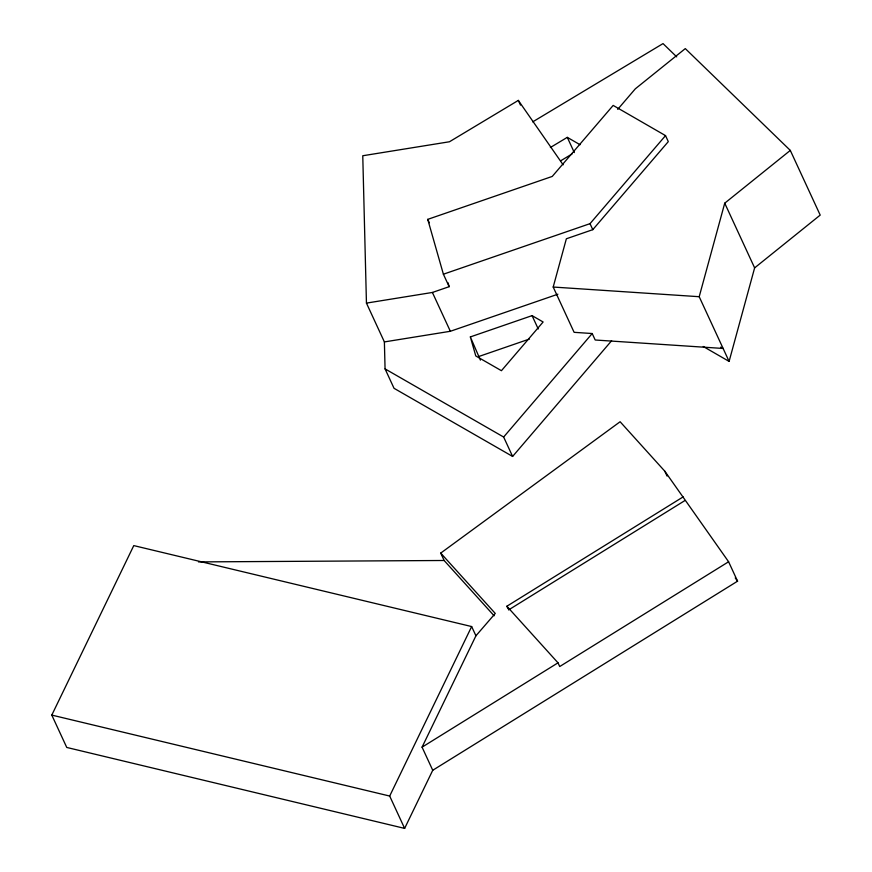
<?xml version="1.0" encoding="UTF-8"?>
<svg xmlns="http://www.w3.org/2000/svg" width="872" height="872" viewBox="0 0 872 872"><rect width="100%" height="100%" fill="white"/><g stroke="black" fill="none" stroke-linecap="round" stroke-linejoin="round"><path stroke-width="1.31" d="M720.773 347.111L723.117 348.462L595.194 340.004L592.197 333.529L574.114 332.33L553.197 287.041L566.364 238.775L592.797 229.663L668.301 141.624L665.532 135.618L613.169 105.414L552.249 176.427L427.738 219.363L443.39 274.211L449.156 286.681L432.403 292.458L366.447 303.107L362.763 155.75L449.451 141.765L518.328 100.4L563.138 164.83M790.304 150.409L820.203 215.101L754.629 267.878L729.101 361.411L699.202 296.709L724.73 203.187L790.304 150.409L685.294 48.603L635.317 88.824L617.703 109.371M51.797 715.095L133.776 545.6L471.654 626.554L475.927 635.797L422.07 747.162L432.741 770.27L404.63 828.4L66.752 747.446L51.797 715.095L389.686 796.049L404.63 828.4M389.686 796.049L471.654 626.554M611.61 340.734L512.616 456.448L503.645 437.036L592.197 333.529M443.39 274.211L590.017 223.657L665.532 135.618M475.927 635.797L495.263 613.441L440.72 553.099L620.112 421.743L664.835 471.229L728.6 561.764L737.57 581.177L432.741 770.27M508.005 608.711L506.861 606.247L683.168 496.877M508.572 609.942L684.88 500.572M422.07 747.162L558.004 662.829L559.715 666.535L728.6 561.764M532.705 121.873L663.025 43.6L676.705 56.854M550.374 147.51L567.291 137.351L580.076 144.73M560.805 160.72L572.076 153.952M366.447 303.107L384.389 341.922L450.344 331.284L557.884 294.202M470.346 336.919L532.073 315.631L543.114 321.986L501.433 370.698L475.785 355.961L470.346 336.919L480.407 360.136M479.317 356.321L529.468 339.034M198.467 561.906L444.131 560.489L494.13 615.806M553.197 287.041L699.202 296.709M384.389 341.922L385.064 368.889L503.645 437.036M512.616 456.448L394.035 388.302L385.064 368.889M703.235 346.489L729.101 361.411M506.861 606.247L558.004 662.829M735.227 577.896L737.57 581.177M724.73 203.187L754.629 267.878M567.291 137.351L574.332 152.6M590.017 223.657L592.797 229.663M518.328 100.4L520.497 105.109M664.835 471.229L667.08 476.09M532.073 315.631L538.242 328.984M427.738 219.363L429.318 222.763M432.403 292.458L450.344 331.284M440.72 553.099L444.131 560.489M448.045 282.768L449.156 286.681"/></g></svg>
